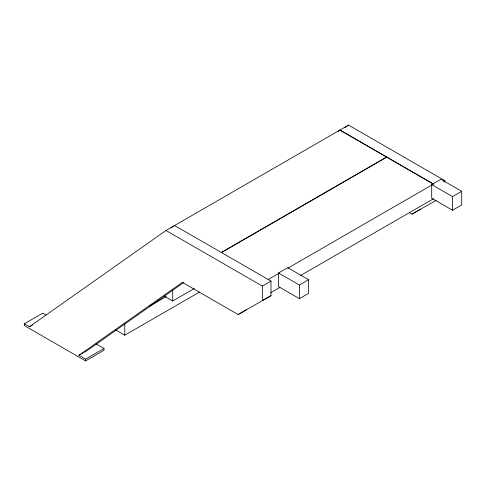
<?xml version="1.0" encoding="UTF-8"?>
<svg xmlns="http://www.w3.org/2000/svg" width="486" height="486" viewBox="0 0 486 486"><rect width="100%" height="100%" fill="white"/><g stroke="black" fill="none" stroke-linecap="round" stroke-linejoin="round"><path stroke-width="0.73" d="M46 315.025L42.744 313.142L24.3 323.791L24.3 325.559L85.56 360.916L104.004 350.266L104.004 348.498L96.185 343.985M85.56 360.916L85.56 359.148L104.004 348.498M270.988 281.084L262.337 286.084L262.331 300.682L270.988 295.688L270.988 281.084L174.589 225.522M24.3 323.791L29.433 326.756L165.999 230.486L348.559 125.084L444.86 180.707L444.86 182.165M170.944 228.104L174.65 225.486M338.037 131.396L339.902 130.084L433.579 184.188M344.835 127.709L348.559 125.084M85.56 359.148L78.896 355.302L182.353 282.372L238.104 314.539L270.988 295.688M183.574 282.615L87.553 350.303L78.896 355.302M29.433 326.756L32.526 324.97M221.282 252.483L386.662 157.002L339.963 130.041M221.446 252.58L386.826 157.1L433.518 184.054M149.706 306.137L166.115 296.667M164.262 296.126L172.694 300.992L194.351 288.49M115.692 329.97L124.768 335.212L199.582 292.019M278.563 272.998L287.748 267.695L308.574 279.717L308.574 293.356L299.388 298.653L278.563 286.631L278.563 272.998L299.388 285.021L308.574 279.717M431.69 184.589L440.875 179.291L461.7 191.314L461.7 204.946L452.515 210.25L431.69 198.227L431.69 184.589L452.515 196.617L461.7 191.314M268.138 279.535L279.298 273.096M287.827 268.169L431.55 185.19M443.621 181.418L444.86 180.707M270.763 292.7L279.954 287.39M300.299 275.647L433.518 198.731M238.104 314.539L246.754 309.546M409.382 212.637L411.994 214.15L420.651 209.15M411.994 214.15L436.203 200.299M165.999 230.486L262.337 286.084M452.515 196.617L452.515 210.25M299.388 285.021L299.388 298.653M172.694 289.984L172.694 300.992M124.768 323.469L124.768 335.212"/></g></svg>
